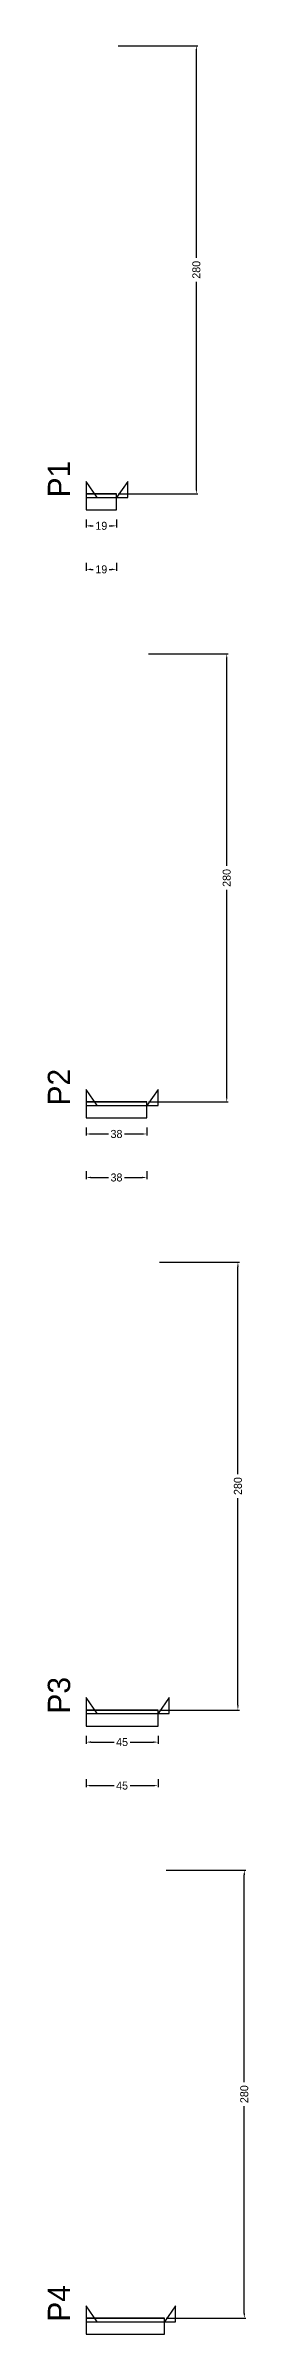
# Model space of a CAD drawing. Header units: centimetres. Extents: x -10500 to 4102, y -9886 to 295.
# Drawn here: x 3976 to 4102, y -1148 to 282 of the extents above; entities that cross this region are included whole.
import ezdxf

# ---------------------------------------------------------------- set-up
doc = ezdxf.new("R2010")
doc.units = ezdxf.units.CM
for name, color, linetype in [('NOMENCLATURA', 7, 'Continuous'), ('SARR_2.2x10', 60, 'Continuous'), ('SARR_2.2x7', 40, 'Continuous')]:
    doc.layers.add(name, color=color, linetype=linetype)
doc.dimstyles.new('PAINEL-NOVA', dxfattribs={"dimtxt": 5, "dimasz": 3, "dimexe": 1, "dimexo": 1, "dimgap": 1, "dimtad": 1, "dimcen": 2.5, "dimazin": 3, "dimtfac": 1, "dimtmove": 0, "dimatfit": 3})

# ---------------------------------------------------------------- blocks, each defined once
blk = doc.blocks.new('_CLOSEDFILLED')
at = {"color": 0, "linetype": 'BYBLOCK'}
blk.add_solid([(-1, 0.16), (0, 0), (-1, -0.16)], dxfattribs=at)
blk = doc.blocks.new('*D21')
for p, q in [((4000, -13.8), (4000, -18.8)), ((4019, -13.8), (4019, -18.8)), ((4003, -17.8), (4004.5, -17.8)), ((4014.5, -17.8), (4016, -17.8))]:
    blk.add_line(p, q)
at = {"layer": 'Defpoints'}
for p in [(4000, -12.8), (4019, -12.8), (4000, -17.8)]:
    blk.add_point(p, dxfattribs=at)
at = {"layer": 'SARR_2.2x10', "xscale": 3, "yscale": 3, "rotation": 180}
blk.add_blockref('_CLOSEDFILLED', (4000, -17.8), dxfattribs=at)
at = {"layer": 'SARR_2.2x10', "xscale": 3, "yscale": 3}
blk.add_blockref('_CLOSEDFILLED', (4019, -17.8), dxfattribs=at)
at = {"layer": 'SARR_2.2x10', "insert": (4009.5, -17.8), "char_height": 5, "attachment_point": 5}
blk.add_mtext('19', dxfattribs=at)
blk = doc.blocks.new('*D22')
for p, q in [((4020, 282.2), (4070, 282.2)), ((4069, 149.7), (4069, 279.2)), ((4069, 5.2), (4069, 134.7)), ((4020, 2.2), (4070, 2.2))]:
    blk.add_line(p, q)
at = {"layer": 'Defpoints'}
for p in [(4019, 282.2), (4019, 2.2), (4069, 2.2)]:
    blk.add_point(p, dxfattribs=at)
at = {"layer": 'SARR_2.2x10', "xscale": 3, "yscale": 3}
for p, rotation in [((4069, 282.2), 90), ((4069, 2.2), 270)]:
    blk.add_blockref('_CLOSEDFILLED', p, dxfattribs=dict(at, rotation=rotation))
at = {"layer": 'SARR_2.2x10', "insert": (4069, 142.2), "char_height": 5, "attachment_point": 5, "rotation": 90}
blk.add_mtext('280', dxfattribs=at)
blk = doc.blocks.new('*D23')
for p, q in [((4020, 282.2), (4070, 282.2)), ((4069, 149.7), (4069, 279.2)), ((4069, 5.2), (4069, 134.7)), ((4020, 2.2), (4070, 2.2))]:
    blk.add_line(p, q)
at = {"layer": 'Defpoints'}
for p in [(4019, 282.2), (4019, 2.2), (4069, 2.2)]:
    blk.add_point(p, dxfattribs=at)
at = {"layer": 'SARR_2.2x10', "xscale": 3, "yscale": 3}
for p, rotation in [((4069, 282.2), 90), ((4069, 2.2), 270)]:
    blk.add_blockref('_CLOSEDFILLED', p, dxfattribs=dict(at, rotation=rotation))
at = {"layer": 'SARR_2.2x10', "insert": (4069, 142.2), "char_height": 5, "attachment_point": 5, "rotation": 90}
blk.add_mtext('280', dxfattribs=at)
blk = doc.blocks.new('*D24')
for p, q in [((4020, 282.2), (4070, 282.2)), ((4069, 149.7), (4069, 279.2)), ((4069, 5.2), (4069, 134.7)), ((4020, 2.2), (4070, 2.2))]:
    blk.add_line(p, q)
at = {"layer": 'Defpoints'}
for p in [(4019, 282.2), (4019, 2.2), (4069, 2.2)]:
    blk.add_point(p, dxfattribs=at)
at = {"layer": 'SARR_2.2x10', "xscale": 3, "yscale": 3}
for p, rotation in [((4069, 282.2), 90), ((4069, 2.2), 270)]:
    blk.add_blockref('_CLOSEDFILLED', p, dxfattribs=dict(at, rotation=rotation))
at = {"layer": 'SARR_2.2x10', "insert": (4069, 142.2), "char_height": 5, "attachment_point": 5, "rotation": 90}
blk.add_mtext('280', dxfattribs=at)
blk = doc.blocks.new('*D25')
for p, q in [((4020, 282.2), (4070, 282.2)), ((4069, 149.7), (4069, 279.2)), ((4069, 5.2), (4069, 134.7)), ((4020, 2.2), (4070, 2.2))]:
    blk.add_line(p, q)
at = {"layer": 'Defpoints'}
for p in [(4019, 282.2), (4019, 2.2), (4069, 2.2)]:
    blk.add_point(p, dxfattribs=at)
at = {"layer": 'SARR_2.2x10', "xscale": 3, "yscale": 3}
for p, rotation in [((4069, 282.2), 90), ((4069, 2.2), 270)]:
    blk.add_blockref('_CLOSEDFILLED', p, dxfattribs=dict(at, rotation=rotation))
at = {"layer": 'SARR_2.2x10', "insert": (4069, 142.2), "char_height": 5, "attachment_point": 5, "rotation": 90}
blk.add_mtext('280', dxfattribs=at)
blk = doc.blocks.new('*D26')
for p, q in [((4000, -41), (4000, -46)), ((4019, -41), (4019, -46)), ((4003, -45), (4004.5, -45)), ((4014.5, -45), (4016, -45))]:
    blk.add_line(p, q)
at = {"layer": 'Defpoints'}
for p in [(4000, -40), (4019, -40), (4000, -45)]:
    blk.add_point(p, dxfattribs=at)
at = {"layer": 'SARR_2.2x10', "xscale": 3, "yscale": 3, "rotation": 180}
blk.add_blockref('_CLOSEDFILLED', (4000, -45), dxfattribs=at)
at = {"layer": 'SARR_2.2x10', "xscale": 3, "yscale": 3}
blk.add_blockref('_CLOSEDFILLED', (4019, -45), dxfattribs=at)
at = {"layer": 'SARR_2.2x10', "insert": (4009.5, -45), "char_height": 5, "attachment_point": 5}
blk.add_mtext('19', dxfattribs=at)
blk = doc.blocks.new('GRA-E')
at = {"layer": 'SARR_2.2x7'}
blk.add_lwpolyline([(0, 0), (7, 0), (0, 10)], close=True, dxfattribs=at)
blk = doc.blocks.new('GRA-D')
at = {"layer": 'SARR_2.2x7'}
blk.add_lwpolyline([(0, 0), (7, 0), (7, 10)], close=True, dxfattribs=at)
blk = doc.blocks.new('*D47')
for p, q in [((4000, -393.8), (4000, -398.8)), ((4003, -397.8), (4014, -397.8)), ((4024, -397.8), (4035, -397.8)), ((4038, -393.8), (4038, -398.8))]:
    blk.add_line(p, q)
at = {"layer": 'Defpoints'}
for p in [(4000, -392.8), (4000, -397.8), (4038, -392.8)]:
    blk.add_point(p, dxfattribs=at)
at = {"layer": 'SARR_2.2x10', "xscale": 3, "yscale": 3, "rotation": 180}
blk.add_blockref('_CLOSEDFILLED', (4000, -397.8), dxfattribs=at)
at = {"layer": 'SARR_2.2x10', "xscale": 3, "yscale": 3}
blk.add_blockref('_CLOSEDFILLED', (4038, -397.8), dxfattribs=at)
at = {"layer": 'SARR_2.2x10', "insert": (4019, -397.8), "char_height": 5, "attachment_point": 5}
blk.add_mtext('38', dxfattribs=at)
blk = doc.blocks.new('*D48')
for p, q in [((4039, -97.8), (4089, -97.8)), ((4088, -230.3), (4088, -100.8)), ((4088, -374.8), (4088, -245.3)), ((4039, -377.8), (4089, -377.8))]:
    blk.add_line(p, q)
at = {"layer": 'Defpoints'}
for p in [(4038, -97.8), (4038, -377.8), (4088, -377.8)]:
    blk.add_point(p, dxfattribs=at)
at = {"layer": 'SARR_2.2x10', "xscale": 3, "yscale": 3}
for p, rotation in [((4088, -97.8), 90), ((4088, -377.8), 270)]:
    blk.add_blockref('_CLOSEDFILLED', p, dxfattribs=dict(at, rotation=rotation))
at = {"layer": 'SARR_2.2x10', "insert": (4088, -237.8), "char_height": 5, "attachment_point": 5, "rotation": 90}
blk.add_mtext('280', dxfattribs=at)
blk = doc.blocks.new('*D49')
for p, q in [((4039, -97.8), (4089, -97.8)), ((4088, -230.3), (4088, -100.8)), ((4088, -374.8), (4088, -245.3)), ((4039, -377.8), (4089, -377.8))]:
    blk.add_line(p, q)
at = {"layer": 'Defpoints'}
for p in [(4038, -97.8), (4038, -377.8), (4088, -377.8)]:
    blk.add_point(p, dxfattribs=at)
at = {"layer": 'SARR_2.2x10', "xscale": 3, "yscale": 3}
for p, rotation in [((4088, -97.8), 90), ((4088, -377.8), 270)]:
    blk.add_blockref('_CLOSEDFILLED', p, dxfattribs=dict(at, rotation=rotation))
at = {"layer": 'SARR_2.2x10', "insert": (4088, -237.8), "char_height": 5, "attachment_point": 5, "rotation": 90}
blk.add_mtext('280', dxfattribs=at)
blk = doc.blocks.new('*D50')
for p, q in [((4039, -97.8), (4089, -97.8)), ((4088, -230.3), (4088, -100.8)), ((4088, -374.8), (4088, -245.3)), ((4039, -377.8), (4089, -377.8))]:
    blk.add_line(p, q)
at = {"layer": 'Defpoints'}
for p in [(4038, -97.8), (4038, -377.8), (4088, -377.8)]:
    blk.add_point(p, dxfattribs=at)
at = {"layer": 'SARR_2.2x10', "xscale": 3, "yscale": 3}
for p, rotation in [((4088, -97.8), 90), ((4088, -377.8), 270)]:
    blk.add_blockref('_CLOSEDFILLED', p, dxfattribs=dict(at, rotation=rotation))
at = {"layer": 'SARR_2.2x10', "insert": (4088, -237.8), "char_height": 5, "attachment_point": 5, "rotation": 90}
blk.add_mtext('280', dxfattribs=at)
blk = doc.blocks.new('*D51')
for p, q in [((4039, -97.8), (4089, -97.8)), ((4088, -230.3), (4088, -100.8)), ((4088, -374.8), (4088, -245.3)), ((4039, -377.8), (4089, -377.8))]:
    blk.add_line(p, q)
at = {"layer": 'Defpoints'}
for p in [(4038, -97.8), (4038, -377.8), (4088, -377.8)]:
    blk.add_point(p, dxfattribs=at)
at = {"layer": 'SARR_2.2x10', "xscale": 3, "yscale": 3}
for p, rotation in [((4088, -97.8), 90), ((4088, -377.8), 270)]:
    blk.add_blockref('_CLOSEDFILLED', p, dxfattribs=dict(at, rotation=rotation))
at = {"layer": 'SARR_2.2x10', "insert": (4088, -237.8), "char_height": 5, "attachment_point": 5, "rotation": 90}
blk.add_mtext('280', dxfattribs=at)
blk = doc.blocks.new('*D52')
for p, q in [((4000, -421), (4000, -426)), ((4003, -425), (4014, -425)), ((4024, -425), (4035, -425)), ((4038, -421), (4038, -426))]:
    blk.add_line(p, q)
at = {"layer": 'Defpoints'}
for p in [(4000, -420), (4000, -425), (4038, -420)]:
    blk.add_point(p, dxfattribs=at)
at = {"layer": 'SARR_2.2x10', "xscale": 3, "yscale": 3, "rotation": 180}
blk.add_blockref('_CLOSEDFILLED', (4000, -425), dxfattribs=at)
at = {"layer": 'SARR_2.2x10', "xscale": 3, "yscale": 3}
blk.add_blockref('_CLOSEDFILLED', (4038, -425), dxfattribs=at)
at = {"layer": 'SARR_2.2x10', "insert": (4019, -425), "char_height": 5, "attachment_point": 5}
blk.add_mtext('38', dxfattribs=at)
blk = doc.blocks.new('*D73')
for p, q in [((4000, -773.8), (4000, -778.8)), ((4003, -777.8), (4017.5, -777.8)), ((4027.5, -777.8), (4042, -777.8)), ((4045, -773.8), (4045, -778.8))]:
    blk.add_line(p, q)
at = {"layer": 'Defpoints'}
for p in [(4000, -772.8), (4000, -777.8), (4045, -772.8)]:
    blk.add_point(p, dxfattribs=at)
at = {"layer": 'SARR_2.2x10', "xscale": 3, "yscale": 3, "rotation": 180}
blk.add_blockref('_CLOSEDFILLED', (4000, -777.8), dxfattribs=at)
at = {"layer": 'SARR_2.2x10', "xscale": 3, "yscale": 3}
blk.add_blockref('_CLOSEDFILLED', (4045, -777.8), dxfattribs=at)
at = {"layer": 'SARR_2.2x10', "insert": (4022.5, -777.8), "char_height": 5, "attachment_point": 5}
blk.add_mtext('45', dxfattribs=at)
blk = doc.blocks.new('*D74')
for p, q in [((4046, -477.8), (4096, -477.8)), ((4095, -610.3), (4095, -480.8)), ((4095, -754.8), (4095, -625.3)), ((4046, -757.8), (4096, -757.8))]:
    blk.add_line(p, q)
at = {"layer": 'Defpoints'}
for p in [(4045, -477.8), (4045, -757.8), (4095, -757.8)]:
    blk.add_point(p, dxfattribs=at)
at = {"layer": 'SARR_2.2x10', "xscale": 3, "yscale": 3}
for p, rotation in [((4095, -477.8), 90), ((4095, -757.8), 270)]:
    blk.add_blockref('_CLOSEDFILLED', p, dxfattribs=dict(at, rotation=rotation))
at = {"layer": 'SARR_2.2x10', "insert": (4095, -617.8), "char_height": 5, "attachment_point": 5, "rotation": 90}
blk.add_mtext('280', dxfattribs=at)
blk = doc.blocks.new('*D75')
for p, q in [((4046, -477.8), (4096, -477.8)), ((4095, -610.3), (4095, -480.8)), ((4095, -754.8), (4095, -625.3)), ((4046, -757.8), (4096, -757.8))]:
    blk.add_line(p, q)
at = {"layer": 'Defpoints'}
for p in [(4045, -477.8), (4045, -757.8), (4095, -757.8)]:
    blk.add_point(p, dxfattribs=at)
at = {"layer": 'SARR_2.2x10', "xscale": 3, "yscale": 3}
for p, rotation in [((4095, -477.8), 90), ((4095, -757.8), 270)]:
    blk.add_blockref('_CLOSEDFILLED', p, dxfattribs=dict(at, rotation=rotation))
at = {"layer": 'SARR_2.2x10', "insert": (4095, -617.8), "char_height": 5, "attachment_point": 5, "rotation": 90}
blk.add_mtext('280', dxfattribs=at)
blk = doc.blocks.new('*D76')
for p, q in [((4046, -477.8), (4096, -477.8)), ((4095, -610.3), (4095, -480.8)), ((4095, -754.8), (4095, -625.3)), ((4046, -757.8), (4096, -757.8))]:
    blk.add_line(p, q)
at = {"layer": 'Defpoints'}
for p in [(4045, -477.8), (4045, -757.8), (4095, -757.8)]:
    blk.add_point(p, dxfattribs=at)
at = {"layer": 'SARR_2.2x10', "xscale": 3, "yscale": 3}
for p, rotation in [((4095, -477.8), 90), ((4095, -757.8), 270)]:
    blk.add_blockref('_CLOSEDFILLED', p, dxfattribs=dict(at, rotation=rotation))
at = {"layer": 'SARR_2.2x10', "insert": (4095, -617.8), "char_height": 5, "attachment_point": 5, "rotation": 90}
blk.add_mtext('280', dxfattribs=at)
blk = doc.blocks.new('*D77')
for p, q in [((4046, -477.8), (4096, -477.8)), ((4095, -610.3), (4095, -480.8)), ((4095, -754.8), (4095, -625.3)), ((4046, -757.8), (4096, -757.8))]:
    blk.add_line(p, q)
at = {"layer": 'Defpoints'}
for p in [(4045, -477.8), (4045, -757.8), (4095, -757.8)]:
    blk.add_point(p, dxfattribs=at)
at = {"layer": 'SARR_2.2x10', "xscale": 3, "yscale": 3}
for p, rotation in [((4095, -477.8), 90), ((4095, -757.8), 270)]:
    blk.add_blockref('_CLOSEDFILLED', p, dxfattribs=dict(at, rotation=rotation))
at = {"layer": 'SARR_2.2x10', "insert": (4095, -617.8), "char_height": 5, "attachment_point": 5, "rotation": 90}
blk.add_mtext('280', dxfattribs=at)
blk = doc.blocks.new('*D78')
for p, q in [((4000, -801), (4000, -806)), ((4003, -805), (4017.5, -805)), ((4027.5, -805), (4042, -805)), ((4045, -801), (4045, -806))]:
    blk.add_line(p, q)
at = {"layer": 'Defpoints'}
for p in [(4000, -800), (4045, -800), (4000, -805)]:
    blk.add_point(p, dxfattribs=at)
at = {"layer": 'SARR_2.2x10', "xscale": 3, "yscale": 3, "rotation": 180}
blk.add_blockref('_CLOSEDFILLED', (4000, -805), dxfattribs=at)
at = {"layer": 'SARR_2.2x10', "xscale": 3, "yscale": 3}
blk.add_blockref('_CLOSEDFILLED', (4045, -805), dxfattribs=at)
at = {"layer": 'SARR_2.2x10', "insert": (4022.5, -805), "char_height": 5, "attachment_point": 5}
blk.add_mtext('45', dxfattribs=at)
blk = doc.blocks.new('*D100')
for p, q in [((4050, -857.8), (4100, -857.8)), ((4099, -990.3), (4099, -860.8)), ((4099, -1134.8), (4099, -1005.3)), ((4050, -1137.8), (4100, -1137.8))]:
    blk.add_line(p, q)
at = {"layer": 'Defpoints'}
for p in [(4049, -857.8), (4049, -1137.8), (4099, -1137.8)]:
    blk.add_point(p, dxfattribs=at)
at = {"layer": 'SARR_2.2x10', "xscale": 3, "yscale": 3}
for p, rotation in [((4099, -857.8), 90), ((4099, -1137.8), 270)]:
    blk.add_blockref('_CLOSEDFILLED', p, dxfattribs=dict(at, rotation=rotation))
at = {"layer": 'SARR_2.2x10', "insert": (4099, -997.8), "char_height": 5, "attachment_point": 5, "rotation": 90}
blk.add_mtext('280', dxfattribs=at)
blk = doc.blocks.new('*D101')
for p, q in [((4050, -857.8), (4100, -857.8)), ((4099, -990.3), (4099, -860.8)), ((4099, -1134.8), (4099, -1005.3)), ((4050, -1137.8), (4100, -1137.8))]:
    blk.add_line(p, q)
at = {"layer": 'Defpoints'}
for p in [(4049, -857.8), (4049, -1137.8), (4099, -1137.8)]:
    blk.add_point(p, dxfattribs=at)
at = {"layer": 'SARR_2.2x10', "xscale": 3, "yscale": 3}
for p, rotation in [((4099, -857.8), 90), ((4099, -1137.8), 270)]:
    blk.add_blockref('_CLOSEDFILLED', p, dxfattribs=dict(at, rotation=rotation))
at = {"layer": 'SARR_2.2x10', "insert": (4099, -997.8), "char_height": 5, "attachment_point": 5, "rotation": 90}
blk.add_mtext('280', dxfattribs=at)
blk = doc.blocks.new('*D102')
for p, q in [((4050, -857.8), (4100, -857.8)), ((4099, -990.3), (4099, -860.8)), ((4099, -1134.8), (4099, -1005.3)), ((4050, -1137.8), (4100, -1137.8))]:
    blk.add_line(p, q)
at = {"layer": 'Defpoints'}
for p in [(4049, -857.8), (4049, -1137.8), (4099, -1137.8)]:
    blk.add_point(p, dxfattribs=at)
at = {"layer": 'SARR_2.2x10', "xscale": 3, "yscale": 3}
for p, rotation in [((4099, -857.8), 90), ((4099, -1137.8), 270)]:
    blk.add_blockref('_CLOSEDFILLED', p, dxfattribs=dict(at, rotation=rotation))
at = {"layer": 'SARR_2.2x10', "insert": (4099, -997.8), "char_height": 5, "attachment_point": 5, "rotation": 90}
blk.add_mtext('280', dxfattribs=at)
blk = doc.blocks.new('*D103')
for p, q in [((4050, -857.8), (4100, -857.8)), ((4099, -990.3), (4099, -860.8)), ((4099, -1134.8), (4099, -1005.3)), ((4050, -1137.8), (4100, -1137.8))]:
    blk.add_line(p, q)
at = {"layer": 'Defpoints'}
for p in [(4049, -857.8), (4049, -1137.8), (4099, -1137.8)]:
    blk.add_point(p, dxfattribs=at)
at = {"layer": 'SARR_2.2x10', "xscale": 3, "yscale": 3}
for p, rotation in [((4099, -857.8), 90), ((4099, -1137.8), 270)]:
    blk.add_blockref('_CLOSEDFILLED', p, dxfattribs=dict(at, rotation=rotation))
at = {"layer": 'SARR_2.2x10', "insert": (4099, -997.8), "char_height": 5, "attachment_point": 5, "rotation": 90}
blk.add_mtext('280', dxfattribs=at)

msp = doc.modelspace()

# ---------------------------------------------------------------- linework, layer by layer
at = {"layer": 'SARR_2.2x10'}
for p, q in [((4019, 2.2), (4000, 2.2)), ((4000, 2.2), (4000, -7.8)), ((4019, -7.8), (4019, 2.2)), ((4000, -7.8), (4019, -7.8)), ((4038, -377.8), (4000, -377.8)), ((4000, -377.8), (4000, -387.8)), ((4038, -387.8), (4038, -377.8)), ((4000, -387.8), (4038, -387.8)), ((4045, -757.8), (4000, -757.8)), ((4000, -757.8), (4000, -767.8)), ((4045, -767.8), (4045, -757.8)), ((4000, -767.8), (4045, -767.8)), ((4049, -1137.8), (4000, -1137.8)), ((4000, -1137.8), (4000, -1147.8)), ((4049, -1147.8), (4049, -1137.8)), ((4000, -1147.8), (4049, -1147.8))]:
    msp.add_line(p, q, dxfattribs=at)
at = {"layer": 'SARR_2.2x7'}
for p, q in [((4019, 2.2), (4000, 2.2)), ((4000, 2.2), (4000, 0)), ((4000, 2.2), (4007, 2.2)), ((4000, 2.2), (4007, 2.2)), ((4000, 2.2), (4007, 2.2)), ((4000, 2.2), (4007, 2.2)), ((4000, 0), (4019, 0)), ((4007, 2.2), (4019, 2.2)), ((4007, 2.2), (4019, 2.2)), ((4007, 2.2), (4019, 2.2)), ((4007, 2.2), (4019, 2.2)), ((4019, 0), (4019, 2.2)), ((4038, -377.8), (4000, -377.8)), ((4000, -377.8), (4000, -380)), ((4000, -377.8), (4007, -377.8)), ((4000, -377.8), (4007, -377.8)), ((4000, -377.8), (4007, -377.8)), ((4000, -377.8), (4007, -377.8)), ((4000, -380), (4038, -380)), ((4007, -377.8), (4038, -377.8)), ((4007, -377.8), (4038, -377.8)), ((4007, -377.8), (4038, -377.8)), ((4007, -377.8), (4038, -377.8)), ((4038, -380), (4038, -377.8)), ((4045, -757.8), (4000, -757.8)), ((4000, -757.8), (4000, -760)), ((4000, -757.8), (4007, -757.8)), ((4000, -757.8), (4007, -757.8)), ((4000, -757.8), (4007, -757.8)), ((4000, -757.8), (4007, -757.8)), ((4007, -757.8), (4045, -757.8)), ((4007, -757.8), (4045, -757.8)), ((4007, -757.8), (4045, -757.8)), ((4007, -757.8), (4045, -757.8)), ((4045, -760), (4045, -757.8)), ((4000, -760), (4045, -760)), ((4049, -1137.8), (4000, -1137.8)), ((4000, -1137.8), (4000, -1140)), ((4000, -1137.8), (4007, -1137.8)), ((4000, -1137.8), (4007, -1137.8)), ((4000, -1137.8), (4007, -1137.8)), ((4000, -1137.8), (4007, -1137.8)), ((4000, -1140), (4049, -1140)), ((4007, -1137.8), (4049, -1137.8)), ((4007, -1137.8), (4049, -1137.8)), ((4007, -1137.8), (4049, -1137.8)), ((4007, -1137.8), (4049, -1137.8)), ((4049, -1140), (4049, -1137.8))]:
    msp.add_line(p, q, dxfattribs=at)

# ---------------------------------------------------------------- block references
for name, p in [('GRA-E', (4000, 0)), ('GRA-D', (4019, 0)), ('GRA-E', (4000, -380)), ('GRA-D', (4038, -380)), ('GRA-E', (4000, -760)), ('GRA-D', (4045, -760)), ('GRA-E', (4000, -1140)), ('GRA-D', (4049, -1140))]:
    msp.add_blockref(name, p, dxfattribs=at)

# ---------------------------------------------------------------- texts
at = {"layer": 'NOMENCLATURA'}
for s, p in [('P1', (3990, 0)), ('P2', (3990, -380)), ('P3', (3990, -760)), ('P4', (3990, -1140))]:
    msp.add_text(s, height=14, rotation=90, dxfattribs=at).set_placement(p)

# ---------------------------------------------------------------- dimensions: what is measured, and where the dimension line sits
at = {"layer": 'SARR_2.2x10'}
for base, p1, p2, picture, middle in [((4069, 2.2), (4019, 2.2), (4019, 282.2), '*D22', (4069, 142.2)), ((4069, 2.2), (4019, 2.2), (4019, 282.2), '*D23', (4069, 142.2)), ((4069, 2.2), (4019, 2.2), (4019, 282.2), '*D24', (4069, 142.2)), ((4069, 2.2), (4019, 2.2), (4019, 282.2), '*D25', (4069, 142.2)), ((4088, -377.8), (4038, -377.8), (4038, -97.8), '*D48', (4088, -237.8)), ((4088, -377.8), (4038, -377.8), (4038, -97.8), '*D49', (4088, -237.8)), ((4088, -377.8), (4038, -377.8), (4038, -97.8), '*D50', (4088, -237.8)), ((4088, -377.8), (4038, -377.8), (4038, -97.8), '*D51', (4088, -237.8)), ((4095, -757.8), (4045, -757.8), (4045, -477.8), '*D74', (4095, -617.8)), ((4095, -757.8), (4045, -757.8), (4045, -477.8), '*D75', (4095, -617.8)), ((4095, -757.8), (4045, -757.8), (4045, -477.8), '*D76', (4095, -617.8)), ((4095, -757.8), (4045, -757.8), (4045, -477.8), '*D77', (4095, -617.8)), ((4099, -1137.8), (4049, -1137.8), (4049, -857.8), '*D100', (4099, -997.8)), ((4099, -1137.8), (4049, -1137.8), (4049, -857.8), '*D101', (4099, -997.8)), ((4099, -1137.8), (4049, -1137.8), (4049, -857.8), '*D102', (4099, -997.8)), ((4099, -1137.8), (4049, -1137.8), (4049, -857.8), '*D103', (4099, -997.8))]:
    dim = msp.add_linear_dim(base=base, p1=p1, p2=p2, angle=90, dimstyle='PAINEL-NOVA', dxfattribs=at)
    dim.commit()
    dim.dimension.update_dxf_attribs({"geometry": picture, "text_midpoint": middle})
for base, p1, p2, picture, middle in [((4000, -17.8), (4000, -12.8), (4019, -12.8), '*D21', (4009.5, -17.8)), ((4000, -45), (4000, -40), (4019, -40), '*D26', (4009.5, -45)), ((4000, -397.8), (4000, -392.8), (4038, -392.8), '*D47', (4019, -397.8)), ((4000, -425), (4000, -420), (4038, -420), '*D52', (4019, -425)), ((4000, -777.8), (4000, -772.8), (4045, -772.8), '*D73', (4022.5, -777.8)), ((4000, -805), (4000, -800), (4045, -800), '*D78', (4022.5, -805))]:
    dim = msp.add_linear_dim(base=base, p1=p1, p2=p2, dimstyle='PAINEL-NOVA', dxfattribs=at)
    dim.commit()
    dim.dimension.update_dxf_attribs({"geometry": picture, "text_midpoint": middle})

doc.saveas('drawing.dxf')
